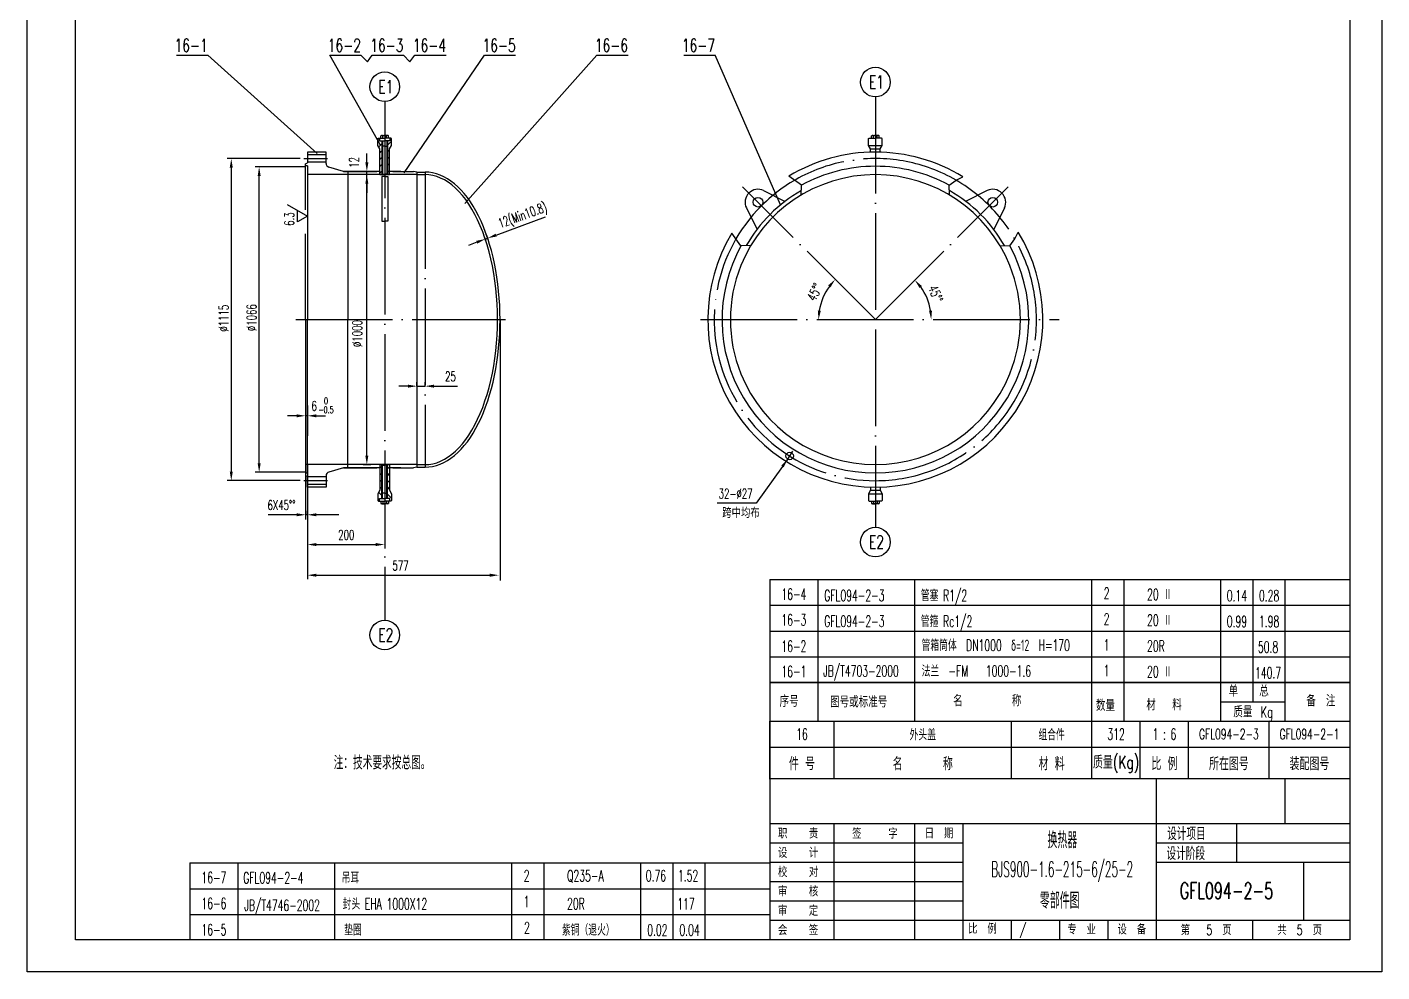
# Model space of a CAD drawing. Extents: x -242 to 1965, y 40 to 1388.
# Drawn here: x -241.7 to 178.8, y 43.2 to 336.5 of the extents above; entities that cross this region are included whole.
import ezdxf
from ezdxf.enums import TextEntityAlignment as Align

# ---------------------------------------------------------------- set-up
doc = ezdxf.new("R2010")
doc.units = 0
doc.header["$MEASUREMENT"] = 0
doc.linetypes.add('DASHDOT-M', pattern=[36, 30, -3, 0, -3])
doc.layers.get('0').update_dxf_attribs({"linetype": 'CONTINUOUS'})
for name, color, linetype in [('CDR_DWG1', 4, 'CONTINUOUS'), ('CDR_DWG2', 2, 'CONTINUOUS'), ('CDR_DWG3', 1, 'DASHDOT-M')]:
    doc.layers.add(name, color=color, linetype=linetype)
doc.styles.add('HZ', font='romans', dxfattribs={"width": 0.7, "bigfont": 'hz'})

# ---------------------------------------------------------------- blocks, each defined once
blk = doc.blocks.new('*X13')
for p, q in [((15.53, 49.48), (16.04, 49.98)), ((15.79, 47.61), (16.92, 48.74)), ((16.16, 45.86), (16.92, 46.62)), ((18.35, 48.05), (19.73, 49.43)), ((18.35, 45.93), (19.1, 46.68)), ((16.16, 43.74), (16.92, 44.5)), ((16.16, 41.62), (16.92, 42.38)), ((18.35, 43.8), (19.1, 44.56)), ((18.35, 41.68), (19.1, 42.44)), ((16.16, 39.5), (16.92, 40.26)), ((18.35, 39.56), (19.1, 40.32))]:
    blk.add_line(p, q)

msp = doc.modelspace()

# ---------------------------------------------------------------- linework, layer by layer
for p, q in [((-241.74, 43.17), (-241.74, 637.17)), ((178.76, 637.17), (178.76, 43.17)), ((-195.38, 327.7), (-185.68, 327.7)), ((-151.74, 297.25), (-185.68, 327.7)), ((-147.83, 327.7), (-138.13, 327.7)), ((-132.03, 299.85), (-147.83, 327.7)), ((-138.13, 327.7), (-136.11, 325.69)), ((-136.11, 325.69), (-134.63, 327.7)), ((-134.63, 327.7), (-124.92, 327.7)), ((-124.92, 327.7), (-122.9, 325.69)), ((-124.71, 291.24), (-99.81, 327.7)), ((-122.9, 325.69), (-121.42, 327.7)), ((-121.42, 327.7), (-111.72, 327.7)), ((-105.92, 281.72), (-64.93, 327.7)), ((-99.81, 327.7), (-90.11, 327.7)), ((-64.93, 327.7), (-55.23, 327.7)), ((-37.93, 327.7), (-28.23, 327.7)), ((-7.86, 281.26), (-28.23, 327.7)), ((-156.99, 295.64), (-179.62, 295.64)), ((-136.29, 294.45), (-136.29, 297.25)), ((-178.37, 292.84), (-178.37, 198.47)), ((-155.32, 293.05), (-170.97, 293.05)), ((-169.72, 201.05), (-169.72, 290.25)), ((-136.29, 203.45), (-136.29, 291.65)), ((-136.29, 287.85), (-136.29, 285.05)), ((-160.97, 281.42), (-154.72, 277.81)), ((-157.84, 276.01), (-157.84, 279.61)), ((-154.72, 277.81), (-157.84, 276.01)), ((-96.15, 271.89), (-80.86, 277.54)), ((-102.16, 269.68), (-104.79, 268.71)), ((-99.26, 269.92), (-99.96, 271.82)), ((-99.53, 270.65), (-98.78, 270.92)), ((-98.51, 270.2), (-99.21, 272.1)), ((-94.94, 245.65), (-94.94, 164.7)), ((-123.54, 225), (-126.34, 225)), ((-120.74, 225), (-120.74, 226.25)), ((-120.74, 225), (-118.24, 225)), ((-118.24, 225), (-118.24, 226.25)), ((-115.44, 225), (-108.14, 225)), ((-154.72, 219.04), (-154.72, 209.54)), ((-158.12, 215.79), (-160.92, 215.79)), ((-155.32, 215.93), (-155.32, 209.54)), ((-154.72, 215.79), (-155.32, 215.79)), ((-154.72, 215.79), (-155.32, 215.79)), ((-151.92, 215.79), (-149.12, 215.79)), ((-155.32, 198.25), (-170.97, 198.25)), ((-154.72, 200.65), (-154.72, 166.94)), ((-137.41, 200.65), (-135.04, 200.65)), ((-125.72, 199.65), (-129.28, 199.65)), ((-7.3, 200.06), (-15.43, 188.63)), ((-156.99, 195.67), (-179.62, 195.67)), ((-155.32, 197.63), (-155.32, 183.65)), ((-158.12, 185.07), (-166.91, 185.07)), ((-154.72, 185.07), (-155.32, 185.07)), ((-154.72, 185.07), (-155.32, 185.07)), ((-154.72, 186.32), (-154.72, 183.82)), ((-154.72, 185.07), (-154.72, 186.32)), ((-145.02, 185.07), (-151.92, 185.07)), ((-15.43, 188.63), (-27.6, 188.63)), ((-154.72, 175.94), (-154.72, 174.58)), ((-154.72, 175.83), (-154.72, 173.95)), ((-154.72, 174.89), (-154.72, 173.25)), ((-151.92, 175.83), (-133.54, 175.83)), ((-130.74, 175.94), (-130.74, 174.58)), ((-154.72, 167.41), (-154.72, 165.06)), ((-151.92, 166.31), (-98.12, 166.31)), ((138.76, 132.98), (138.76, 164.98)), ((-11.23, 156.98), (168.76, 156.98)), ((-11.23, 148.98), (168.76, 148.98)), ((-11.23, 140.98), (168.76, 140.98)), ((168.76, 132.98), (-11.23, 132.98)), ((-11.23, 132.98), (168.76, 132.98)), ((138.76, 126.98), (138.76, 132.98)), ((128.76, 126.98), (148.76, 126.98)), ((-11.24, 120.98), (168.76, 120.98)), ((-11.24, 112.98), (168.76, 112.98)), ((-11.23, 112.98), (168.76, 112.98)), ((-11.24, 103.2), (168.76, 103.2)), ((148.75, 89.2), (148.75, 103.2)), ((-11.25, 89.2), (168.75, 89.2)), ((8.75, 53.2), (8.75, 89.2)), ((33.75, 53.2), (33.75, 89.2)), ((48.75, 53.2), (48.75, 89.2)), ((133.75, 77.2), (133.75, 89.2)), ((133.75, 77.2), (133.75, 89.2)), ((-11.25, 83.2), (48.75, 83.2)), ((108.75, 83.2), (168.75, 83.2)), ((-41.24, 52.98), (-41.24, 76.98)), ((-11.25, 77.2), (48.75, 77.2)), ((108.75, 77.2), (168.75, 77.2)), ((154.38, 77.2), (154.38, 59.2)), ((-191.23, 68.98), (-11.24, 68.98)), ((-11.25, 71.2), (48.75, 71.2)), ((-11.25, 65.2), (48.75, 65.2)), ((-191.23, 60.98), (-11.24, 60.98)), ((-11.25, 59.2), (168.75, 59.2)), ((63.75, 53.2), (63.75, 59.2)), ((78.75, 53.2), (78.75, 59.2)), ((93.75, 53.2), (93.75, 59.2)), ((138.75, 53.2), (138.75, 59.2)), ((178.76, 43.17), (-241.74, 43.17))]:
    msp.add_line(p, q)
for radius, start, end in [(17.63, 144.1102, 170.8898), (17.35, 9.2579, 35.7421)]:
    msp.add_arc((21.54, 245.65), radius, start, end)
for points in [[(-177.9, 292.84), (-178.84, 292.84), (-178.37, 295.64)], [(-136.76, 294.45), (-135.82, 294.45), (-136.29, 291.65)], [(-169.25, 290.25), (-170.18, 290.25), (-169.72, 293.05)], [(-136.76, 287.85), (-135.82, 287.85), (-136.29, 290.65)], [(-136.76, 287.85), (-135.82, 287.85), (-136.29, 290.65)], [(-102.32, 270.12), (-102, 269.24), (-99.53, 270.65)], [(-96.32, 272.33), (-95.99, 271.46), (-98.78, 270.92)], [(6.9, 256.29), (7.61, 255.68), (9.07, 258.12)], [(35.26, 255.48), (35.97, 256.09), (33.8, 257.92)], [(4.6, 248.41), (3.67, 248.48), (3.91, 245.65)], [(39.12, 248.48), (38.19, 248.4), (38.88, 245.65)], [(-123.54, 225.47), (-123.54, 224.53), (-120.74, 225)], [(-115.44, 225.47), (-115.44, 224.53), (-118.24, 225)], [(-158.12, 216.26), (-158.12, 215.32), (-155.32, 215.79)], [(-151.92, 216.26), (-151.92, 215.32), (-154.72, 215.79)], [(-151.92, 216.26), (-151.92, 215.32), (-154.72, 215.79)], [(-136.76, 203.45), (-135.82, 203.45), (-136.29, 200.65)], [(-7.68, 200.33), (-6.92, 199.79), (-5.68, 202.34)], [(-177.9, 198.47), (-178.84, 198.47), (-178.37, 195.67)], [(-169.25, 201.05), (-170.18, 201.05), (-169.72, 198.25)], [(-158.12, 185.54), (-158.12, 184.6), (-155.32, 185.07)], [(-151.92, 185.54), (-151.92, 184.6), (-154.72, 185.07)], [(-151.92, 176.3), (-151.92, 175.36), (-154.72, 175.83)], [(-133.54, 176.3), (-133.54, 175.36), (-130.74, 175.83)], [(-151.92, 166.78), (-151.92, 165.84), (-154.72, 166.31)], [(-98.12, 166.78), (-98.12, 165.84), (-95.32, 166.31)]]:
    msp.add_solid(points)
at = {"layer": 'CDR_DWG1'}
for p, q in [((-226.74, 53.17), (-226.74, 627.17)), ((168.76, 627.17), (168.76, 53.17)), ((-131.62, 302.81), (-130.74, 302.81)), ((-129.86, 302.81), (-130.74, 302.81)), ((20.66, 302.81), (21.54, 302.81)), ((22.42, 302.81), (21.54, 302.81)), ((-132.85, 301.83), (-132.68, 301.99)), ((-132.85, 299.73), (-132.85, 301.83)), ((-132.22, 298.63), (-132.85, 299.73)), ((-132.68, 301.99), (-132.35, 301.99)), ((-132.35, 301.99), (-132.35, 301.15)), ((-132.35, 301.15), (-131.59, 301.15)), ((-132.29, 301.97), (-130.74, 301.97)), ((-132.22, 290.82), (-132.22, 298.63)), ((-131.92, 301.97), (-131.92, 302.68)), ((-131.59, 301.15), (-131.46, 300.99)), ((-131.59, 301.15), (-130.75, 301.15)), ((-131.59, 301.15), (-131.59, 290.65)), ((-131.46, 300.99), (-131.46, 290.82)), ((-130.74, 299.48), (-131.46, 299.48)), ((-131.33, 301.97), (-131.33, 302.68)), ((-129.91, 301.15), (-130.75, 301.15)), ((-129.19, 301.97), (-130.74, 301.97)), ((-130.74, 299.48), (-130.04, 299.48)), ((-130.15, 301.97), (-130.15, 302.68)), ((-129.91, 301.15), (-130.04, 300.99)), ((-130.04, 300.99), (-130.04, 290.82)), ((-129.15, 301.15), (-129.91, 301.15)), ((-129.91, 301.15), (-129.91, 290.65)), ((-129.56, 301.97), (-129.56, 302.68)), ((-129.28, 298.63), (-128.65, 299.73)), ((-129.28, 292.75), (-129.28, 298.63)), ((-129.15, 301.99), (-129.15, 301.15)), ((-128.82, 301.99), (-129.15, 301.99)), ((-128.65, 301.83), (-128.82, 301.99)), ((-128.65, 299.73), (-128.65, 301.83)), ((19.43, 301.83), (19.6, 301.99)), ((19.43, 299.73), (19.43, 301.83)), ((19.43, 299.73), (23.63, 299.73)), ((20.06, 298.63), (19.43, 299.73)), ((19.6, 301.99), (19.93, 301.99)), ((19.98, 301.97), (21.54, 301.97)), ((20.06, 298.63), (23, 298.63)), ((20.06, 297.63), (20.06, 298.63)), ((20.36, 301.97), (20.36, 302.68)), ((20.95, 301.97), (20.95, 302.68)), ((23.09, 301.97), (21.54, 301.97)), ((22.13, 301.97), (22.13, 302.68)), ((22.71, 301.97), (22.71, 302.68)), ((23, 298.63), (23.63, 299.73)), ((23, 297.63), (23, 298.63)), ((23.46, 301.99), (23.12, 301.99)), ((23.63, 301.83), (23.46, 301.99)), ((23.63, 299.73), (23.63, 301.83)), ((-148.94, 297.68), (-154.72, 297.68)), ((-154.72, 297.68), (-154.72, 294.34)), ((-148.94, 296.79), (-154.72, 296.79)), ((-148.94, 294.49), (-154.72, 294.49)), ((-148.94, 294.15), (-148.94, 297.68)), ((-155.32, 293.99), (-154.72, 294.34)), ((-155.32, 279.77), (-155.32, 293.99)), ((-154.72, 293.36), (-155.32, 293.36)), ((-154.72, 293.36), (-154.72, 245.65)), ((-120.74, 290.65), (-154.72, 290.65)), ((-143.51, 291.65), (-148.06, 292.99)), ((-143.53, 291.65), (-133.24, 291.65)), ((-132.22, 291.65), (-143.51, 291.65)), ((-142.24, 291.65), (-142.24, 245.65)), ((-132.05, 290.65), (-132.22, 290.82)), ((-132.21, 290.67), (-129.28, 290.67)), ((-131.59, 290.65), (-132.05, 290.65)), ((-131.46, 290.82), (-131.59, 290.65)), ((-131.46, 290.82), (-130.75, 290.82)), ((-130.04, 290.82), (-130.75, 290.82)), ((-130.04, 290.82), (-129.91, 290.65)), ((-129.91, 290.65), (-129.45, 290.65)), ((-129.45, 290.65), (-129.28, 290.82)), ((-129.28, 290.82), (-129.28, 292.75)), ((-125.72, 291.65), (-129.28, 291.65)), ((-128.24, 291.65), (-121.81, 291.65)), ((-120.74, 291.45), (-121.81, 291.65)), ((-120.74, 291.45), (-120.74, 245.65)), ((-120.74, 291.45), (-118.24, 291.45)), ((-120.74, 290.65), (-118.24, 290.65)), ((-1.37, 287.38), (-5.27, 290.21)), ((-131.67, 290.06), (-131.67, 276.18)), ((-130.74, 290.06), (-131.67, 290.06)), ((-130.74, 290.06), (-129.81, 290.06)), ((-129.81, 290.06), (-129.81, 276.18)), ((-1.48, 284.32), (-1.37, 287.38)), ((44.45, 287.38), (46.58, 288.93)), ((44.56, 284.32), (44.45, 287.38)), ((46.58, 288.93), (48.73, 289.97)), ((-13.15, 285.69), (-6.41, 282.37)), ((56.22, 285.69), (49.48, 282.37)), ((55.66, 279.77), (58.12, 282.23)), ((-18.5, 280.34), (-15.18, 273.6)), ((61.58, 280.34), (58.26, 273.6)), ((-131.67, 276.18), (-130.74, 276.18)), ((-129.81, 276.18), (-130.74, 276.18)), ((-155.32, 245.65), (-155.32, 272.32)), ((-20.19, 268.56), (-23.02, 272.46)), ((63.26, 268.56), (64.81, 270.7)), ((64.81, 270.7), (65.86, 272.85)), ((-17.13, 268.67), (-20.19, 268.56)), ((60.2, 268.67), (63.26, 268.56)), ((-155.32, 245.65), (-155.32, 197.31)), ((-154.72, 197.94), (-154.72, 245.65)), ((-142.22, 199.85), (-142.22, 245.65)), ((-120.74, 245.65), (-120.74, 199.85)), ((-154.72, 197.94), (-155.32, 197.94)), ((-120.74, 200.65), (-155.26, 200.65)), ((-143.51, 199.65), (-148.06, 198.31)), ((-143.53, 199.65), (-133.24, 199.65)), ((-132.22, 199.65), (-143.51, 199.65)), ((-132.05, 200.65), (-132.22, 200.48)), ((-132.22, 200.48), (-132.22, 192.67)), ((-132.21, 200.63), (-129.28, 200.63)), ((-131.59, 200.65), (-132.05, 200.65)), ((-131.59, 190.15), (-131.59, 200.65)), ((-131.46, 200.48), (-131.59, 200.65)), ((-131.46, 190.32), (-131.46, 200.48)), ((-131.46, 200.48), (-130.75, 200.48)), ((-130.04, 200.48), (-130.75, 200.48)), ((-130.04, 200.48), (-129.91, 200.65)), ((-130.04, 190.32), (-130.04, 200.48)), ((-129.91, 190.15), (-129.91, 200.65)), ((-129.91, 200.65), (-129.45, 200.65)), ((-129.45, 200.65), (-129.28, 200.48)), ((-129.28, 200.48), (-129.28, 198.56)), ((-129.28, 198.56), (-129.28, 192.67)), ((-128.24, 199.65), (-121.81, 199.65)), ((-120.74, 199.85), (-121.81, 199.65)), ((-120.74, 200.65), (-118.24, 200.65)), ((-120.74, 199.85), (-118.24, 199.85)), ((-155.32, 197.31), (-154.72, 196.96)), ((-154.72, 193.63), (-154.72, 196.96)), ((-148.94, 196.82), (-154.72, 196.82)), ((-148.94, 194.52), (-154.72, 194.52)), ((-148.94, 193.63), (-154.72, 193.63)), ((-148.94, 197.16), (-148.94, 193.63)), ((20.06, 193.67), (20.06, 192.67)), ((23, 193.67), (23, 192.67)), ((-132.22, 192.67), (-132.85, 191.58)), ((-132.85, 191.58), (-132.85, 189.48)), ((-132.85, 189.48), (-132.68, 189.31)), ((-132.68, 189.31), (-132.35, 189.31)), ((-132.35, 190.15), (-131.59, 190.15)), ((-132.35, 189.31), (-132.35, 190.15)), ((-132.29, 189.34), (-130.74, 189.34)), ((-131.92, 189.34), (-131.92, 188.62)), ((-131.59, 190.15), (-131.46, 190.32)), ((-131.59, 190.16), (-130.75, 190.16)), ((-130.74, 191.82), (-131.46, 191.82)), ((-131.33, 189.34), (-131.33, 188.62)), ((-129.91, 190.16), (-130.75, 190.16)), ((-130.74, 191.82), (-130.04, 191.82)), ((-129.19, 189.34), (-130.74, 189.34)), ((-130.15, 189.34), (-130.15, 188.62)), ((-129.91, 190.15), (-130.04, 190.32)), ((-129.15, 190.15), (-129.91, 190.15)), ((-129.56, 189.34), (-129.56, 188.62)), ((-129.28, 192.67), (-128.65, 191.58)), ((-129.15, 189.31), (-129.15, 190.15)), ((-128.82, 189.31), (-129.15, 189.31)), ((-128.65, 189.48), (-128.82, 189.31)), ((-128.65, 191.58), (-128.65, 189.48)), ((20.06, 192.67), (19.43, 191.58)), ((19.43, 191.58), (23.63, 191.58)), ((19.43, 191.58), (19.43, 189.48)), ((19.43, 189.48), (19.6, 189.31)), ((19.6, 189.31), (19.93, 189.31)), ((19.98, 189.34), (21.54, 189.34)), ((20.06, 192.67), (23, 192.67)), ((20.36, 189.34), (20.36, 188.62)), ((20.95, 189.34), (20.95, 188.62)), ((23.09, 189.34), (21.54, 189.34)), ((22.13, 189.34), (22.13, 188.62)), ((22.71, 189.34), (22.71, 188.62)), ((23, 192.67), (23.63, 191.58)), ((23.46, 189.31), (23.12, 189.31)), ((23.63, 189.48), (23.46, 189.31)), ((23.63, 191.58), (23.63, 189.48)), ((-131.62, 188.5), (-130.74, 188.5)), ((-129.86, 188.5), (-130.74, 188.5)), ((20.66, 188.5), (21.54, 188.5)), ((22.42, 188.5), (21.54, 188.5)), ((-11.23, 164.98), (-11.23, 102.98)), ((-11.23, 164.98), (168.76, 164.98)), ((3.77, 132.98), (3.77, 164.98)), ((33.76, 132.98), (33.76, 164.98)), ((88.76, 132.98), (88.76, 164.98)), ((98.76, 132.98), (98.76, 164.98)), ((128.76, 132.98), (128.76, 164.98)), ((148.76, 132.98), (148.76, 164.98)), ((3.77, 120.98), (3.77, 132.98)), ((33.76, 120.98), (33.76, 132.98)), ((88.76, 120.98), (88.76, 132.98)), ((98.76, 120.98), (98.76, 132.98)), ((128.76, 120.98), (128.76, 132.98)), ((148.76, 120.98), (148.76, 132.98)), ((-11.24, 102.98), (-11.24, 120.98)), ((8.76, 102.98), (8.76, 120.98)), ((63.76, 102.98), (63.76, 120.98)), ((88.76, 102.98), (88.76, 120.98)), ((103.76, 102.98), (103.76, 120.98)), ((118.76, 102.98), (118.76, 120.98)), ((143.76, 102.98), (143.76, 120.98)), ((-11.24, 103.2), (168.76, 103.2)), ((-11.24, 103.2), (-11.24, 53.17)), ((108.75, 53.2), (108.75, 103.2)), ((108.75, 53.2), (108.75, 103.2)), ((-191.23, 76.98), (-11.24, 76.98)), ((-191.23, 76.98), (-191.23, 52.98)), ((-176.23, 52.98), (-176.23, 76.98)), ((-146.24, 52.98), (-146.24, 76.98)), ((-91.24, 52.98), (-91.24, 76.98)), ((-81.24, 52.98), (-81.24, 76.98)), ((-51.24, 52.98), (-51.24, 76.98)), ((-31.24, 52.98), (-31.24, 76.98)), ((168.76, 53.17), (-226.74, 53.17))]:
    msp.add_line(p, q, dxfattribs=at)
at = {"layer": 'CDR_DWG1', "flags": 128}
for points in [[(-118.24, 199.85), (-117.06, 199.91), (-115.88, 200.08), (-114.71, 200.37), (-113.56, 200.77), (-112.42, 201.29), (-111.29, 201.91), (-110.2, 202.63), (-109.12, 203.46), (-108.07, 204.39), (-107.05, 205.42), (-106.06, 206.54), (-105.1, 207.76), (-104.17, 209.06), (-103.28, 210.45), (-102.43, 211.92), (-101.62, 213.47), (-100.84, 215.1), (-100.11, 216.8), (-99.42, 218.57), (-98.77, 220.4), (-98.18, 222.29), (-97.63, 224.23), (-97.12, 226.23), (-96.67, 228.27), (-96.27, 230.35), (-95.92, 232.47), (-95.62, 234.62), (-95.38, 236.79), (-95.19, 238.99), (-95.05, 241.2), (-94.97, 243.42), (-94.94, 245.65), (-94.97, 247.88), (-95.05, 250.1), (-95.19, 252.31), (-95.38, 254.51), (-95.62, 256.69), (-95.92, 258.83), (-96.27, 260.95), (-96.67, 263.03), (-97.12, 265.08), (-97.63, 267.07), (-98.18, 269.02), (-98.77, 270.91), (-99.42, 272.74), (-100.11, 274.5), (-100.84, 276.2), (-101.62, 277.83), (-102.43, 279.38), (-103.28, 280.85), (-104.17, 282.24), (-105.1, 283.55), (-106.06, 284.76), (-107.05, 285.88), (-108.07, 286.91), (-109.12, 287.84), (-110.2, 288.67), (-111.29, 289.4), (-112.42, 290.02), (-113.56, 290.53), (-114.71, 290.93), (-115.88, 291.22), (-117.06, 291.39), (-118.24, 291.45)], [(-118.24, 200.65), (-117.02, 200.72), (-115.81, 200.92), (-114.6, 201.24), (-113.4, 201.7), (-112.22, 202.29), (-111.06, 203.01), (-109.91, 203.85), (-108.79, 204.81), (-107.7, 205.89), (-106.64, 207.09), (-105.61, 208.41), (-104.62, 209.83), (-103.67, 211.35), (-102.77, 212.98), (-101.91, 214.71), (-101.09, 216.52), (-100.33, 218.42), (-99.62, 220.4), (-98.96, 222.45), (-98.36, 224.57), (-97.82, 226.76), (-97.34, 229), (-96.92, 231.28), (-96.56, 233.61), (-96.27, 235.98), (-96.04, 238.37), (-95.87, 240.79), (-95.77, 243.22), (-95.74, 245.65), (-95.77, 248.09), (-95.87, 250.52), (-96.04, 252.93), (-96.27, 255.33), (-96.56, 257.69), (-96.92, 260.02), (-97.34, 262.31), (-97.82, 264.55), (-98.36, 266.73), (-98.96, 268.85), (-99.62, 270.91), (-100.33, 272.88), (-101.09, 274.78), (-101.91, 276.6), (-102.77, 278.32), (-103.67, 279.95), (-104.62, 281.48), (-105.61, 282.9), (-106.64, 284.21), (-107.7, 285.41), (-108.79, 286.49), (-109.91, 287.46), (-111.06, 288.3), (-112.22, 289.01), (-113.4, 289.6), (-114.6, 290.06), (-115.81, 290.39), (-117.02, 290.59), (-118.24, 290.65)]]:
    msp.add_lwpolyline(points, dxfattribs=at)
at = {"layer": 'CDR_DWG1'}
for centre, radius in [((-14.91, 282.1), 1.5), ((57.99, 282.1), 1.5), ((-5.06, 203.32), 1.15)]:
    msp.add_circle(centre, radius, dxfattribs=at)
for centre, radius, start, end in [((-131.62, 302.4), 0.406, 43.6028, 136.3972), ((-130.74, 301.37), 1.44, 65.8105, 114.1895), ((-129.86, 302.4), 0.406, 43.6028, 136.3972), ((20.66, 302.4), 0.406, 43.6028, 136.3972), ((21.54, 301.37), 1.44, 65.8105, 114.1895), ((22.42, 302.4), 0.406, 43.6028, 136.3972), ((21.54, 245.65), 52, 90, 121.0367), ((21.54, 245.65), 52, 58.4678, 90), ((-147.74, 294.15), 1.2, 180.0001, 254.6446), ((21.54, 245.65), 45, 21.9081, 158.0919), ((21.54, 245.65), 47.6, 90, 118.7678), ((21.54, 245.65), 47.6, 61.2322, 90), ((-14.91, 282.1), 4, 63.7782, 206.2218), ((57.99, 282.1), 4, 333.7782, 116.2218), ((21.54, 245.65), 46.2, 119.8109, 150.1891), ((21.54, 245.65), 46.2, 29.8109, 60.1891), ((21.54, 245.65), 52, 148.9633, 270), ((21.54, 245.65), 52, 270, 31.5322), ((21.54, 245.65), 47.6, 151.2322, 270), ((21.54, 245.65), 47.6, 270, 28.7678), ((21.54, 245.65), 45, 158.0919, 201.9081), ((21.54, 245.65), 45, 338.0919, 21.9081), ((21.54, 245.65), 45, 201.9081, 338.0919), ((-147.74, 197.16), 1.2, 105.3554, 179.9999), ((-131.62, 188.9), 0.406, 223.6028, 316.3972), ((-130.74, 189.93), 1.44, 245.8105, 294.1895), ((-129.86, 188.9), 0.406, 223.6028, 316.3972), ((20.66, 188.9), 0.406, 223.6028, 316.3972), ((21.54, 189.93), 1.44, 245.8105, 294.1895), ((22.42, 188.9), 0.406, 223.6028, 316.3972)]:
    msp.add_arc(centre, radius, start, end, dxfattribs=at)
at = {"layer": 'CDR_DWG2'}
for centre in [(21.54, 319.38), (-130.74, 317.96), (21.54, 176.6), (-130.74, 147.75)]:
    msp.add_circle(centre, 4.6, dxfattribs=at)
at = {"layer": 'CDR_DWG3', "linetype": 'DASHDOT-M'}
for p, q in [((-130.74, 313.36), (-130.74, 152.35)), ((21.54, 314.78), (21.54, 181.21)), ((-155.81, 295.64), (-148.49, 295.64)), ((-118.24, 291.45), (-118.24, 199.85)), ((21.54, 245.65), (-19.68, 286.87)), ((21.54, 245.65), (62.76, 286.87)), ((-158.33, 245.65), (-93.27, 245.65)), ((-32.69, 245.65), (78.6, 245.65)), ((-4.14, 204.79), (-5.99, 201.85)), ((-155.81, 195.67), (-148.49, 195.67))]:
    msp.add_line(p, q, dxfattribs=at)
for start, end in [(59.9402, 135), (270, 59.9402), (135, 270)]:
    msp.add_arc((21.54, 245.65), 50, start, end, dxfattribs=at)

# ---------------------------------------------------------------- block references
msp.add_blockref('*X13', (-148.38, 251.67))
at = {"xscale": -1, "rotation": 180}
msp.add_blockref('*X13', (-148.38, 239.63), dxfattribs=at)

# ---------------------------------------------------------------- texts
at = {"style": 'HZ', "width": 0.65}
for s, rotation, p in [('12', 90, (-138.76, 292.78)), ('12(Min10.8)', 20, (-94.9, 273.99)), ('6.3', 90, (-158.88, 274.78)), ('45%%d%%d', 64.0858, (2.95, 251.17)), ('45%%d%%d', 291.6853, (37.88, 255.56)), ('%%c1115', 90, (-179.23, 241.91)), ('%%c1066', 90, (-170.57, 242.08)), ('%%c1000', 90, (-137.79, 237.14))]:
    msp.add_text(s, height=3, rotation=rotation, dxfattribs=at).set_placement(p)
at = {"style": 'HZ'}
for s, height, width, p in [('25', 3, 0.65, (-112.02, 226.5)), ('6', 3, 0.65, (-153.49, 217.36)), ('-0.5', 2.084, 0.7, (-151.35, 216.62)), ('0', 2.08, 0.7, (-149.61, 219.36)), ('6X45%%d%%d', 3, 0.65, (-167.14, 186.57)), ('32-%%c27', 3, 0.65, (-27.1, 190.13)), ('跨中均布', 3.2, 0.7, (-26, 184.1)), ('200', 3, 0.65, (-145.17, 177.33)), ('577', 3, 0.65, (-128.36, 167.81)), ('16-4', 3.5, 0.6, (-7.63, 158.68)), ('GFL094-2-3', 3.5, 0.6, (5.66, 158.26)), ('管塞 R1/2', 3.5, 0.6, (35.66, 158.26)), ('20 Ⅱ', 3.5, 0.6, (105.87, 158.59)), ('16-3', 3.5, 0.6, (-7.63, 150.68)), ('GFL094-2-3', 3.5, 0.6, (5.66, 150.26)), ('管箍 Rc1/2', 3.5, 0.6, (35.66, 150.26)), ('20 Ⅱ', 3.5, 0.6, (105.87, 150.59)), ('16-2', 3.5, 0.6, (-7.63, 142.51)), ('管箱筒体  DN1000  δ=12  H=170 ', 3.5, 0.6, (35.9, 142.82)), ('20R', 3.5, 0.6, (105.87, 142.59)), ('JB/T4703-2000', 3.5, 0.6, (5.33, 134.82)), ('16-1', 3.5, 0.6, (-7.63, 134.68)), ('法兰  -FM   1000-1.6', 3.5, 0.6, (35.9, 134.82)), ('20 Ⅱ', 3.5, 0.6, (105.87, 134.59)), ('单', 3.5, 0.65, (131.16, 128.63)), ('总', 3.5, 0.65, (140.69, 128.63)), ('序号', 3.5, 0.65, (-8.18, 125.44)), ('图号或标准号', 3.5, 0.65, (7.49, 125.25)), ('名         称', 3.5, 0.65, (45.68, 125.62)), ('数量', 3.5, 0.65, (89.99, 124.17)), ('材   料', 3.5, 0.65, (105.64, 124.38)), ('备  注', 3.5, 0.65, (155.3, 125.59)), ('质量', 3.5, 0.65, (132.65, 122.15)), ('Kg', 3.5, 0.65, (141.08, 122.1)), ('注：技术要求按总图。', 4.2, 0.65, (-146.59, 106.02)), ('设计项目', 4, 0.65, (112.1, 84.06)), ('职    责', 3.2, 0.7, (-8.69, 84.58)), ('签     字', 3.2, 0.7, (14.33, 84.53)), ('日  期', 3.2, 0.7, (36.87, 84.62)), ('设    计', 3.2, 0.7, (-8.69, 78.58)), ('设计阶段', 4, 0.65, (111.89, 77.91)), ('校    对', 3.2, 0.7, (-8.69, 72.58)), ('16-7', 3.5, 0.6, (-187.63, 70.69)), ('GFL094-2-4', 3.5, 0.6, (-174.67, 70.63)), ('吊耳', 3.5, 0.6, (-144.1, 70.63)), ('Q235-A', 3.5, 0.6, (-74.13, 71.25)), ('审    核', 3.2, 0.7, (-8.69, 66.58)), ('GFL094-2-5', 5, 0.65, (116.04, 65.87)), ('16-6', 3.5, 0.6, (-187.63, 62.69)), ('JB/T4746-2002', 3.5, 0.6, (-174.34, 62.08)), ('封头 EHA 1000X12', 3.5, 0.6, (-143.82, 62.52)), ('20R', 3.5, 0.6, (-74.13, 62.59)), ('117', 3.5, 0.6, (-39.93, 62.52)), ('审    定', 3.2, 0.7, (-8.69, 60.58)), ('16-5', 3.5, 0.6, (-187.63, 54.51)), ('垫圈', 3.5, 0.6, (-143.33, 54.43)), ('会    签', 3.2, 0.7, (-8.69, 54.58)), ('比  例', 3.2, 0.7, (50.34, 55)), ('/', 3.2, 0.7, (66.3, 54.82)), ('专  业', 3.2, 0.7, (81.12, 54.8)), ('设  备', 3.2, 0.7, (96.7, 54.79)), ('第   5  页', 3.2, 0.7, (116.29, 54.59)), ('共  5  页', 3.2, 0.7, (146.29, 54.59))]:
    msp.add_text(s, height=height, dxfattribs=dict(at, width=width)).set_placement(p)
for s, height, width, p in [('2', 3.5, 0.6, (93.31, 160.7)), ('0.14', 3.5, 0.6, (133.76, 159.96)), ('0.28', 3.5, 0.6, (143.76, 159.96)), ('2', 3.5, 0.6, (93.31, 152.7)), ('0.99', 3.5, 0.6, (133.76, 151.96)), ('1.98', 3.5, 0.6, (143.76, 151.96)), ('1', 3.5, 0.6, (93.31, 144.7)), ('50.8', 3.5, 0.6, (143.43, 144)), ('1', 3.5, 0.6, (93.31, 136.7)), ('140.7', 3.5, 0.6, (143.43, 136)), ('16', 3.5, 0.6, (-1.24, 116.98)), ('外头盖', 3.5, 0.6, (36.26, 116.98)), ('组合件', 3.5, 0.6, (76.26, 116.98)), ('312', 3.5, 0.6, (96.26, 116.98)), ('1 : 6', 3.5, 0.6, (111.26, 116.98)), ('GFL094-2-3', 3.2, 0.65, (131.26, 116.98)), ('GFL094-2-1', 3.2, 0.65, (156.26, 116.98)), ('件 号', 4, 0.7, (-1.24, 107.98)), ('名      称', 4, 0.7, (36.26, 107.98)), ('材 料', 4, 0.7, (76.26, 107.98)), ('质量(Kg)', 4, 0.7, (96.26, 107.98)), ('比 例', 4, 0.7, (111.26, 107.98)), ('所在图号', 4, 0.7, (131.26, 107.98)), ('装配图号', 4, 0.7, (156.26, 107.98)), ('换热器', 5, 0.65, (79.58, 84.31)), ('BJS900-1.6-215-6/25-2', 4.75, 0.5, (79.52, 74.7)), ('2', 3.5, 0.6, (-86.69, 73.02)), ('0.76', 3.5, 0.6, (-46.57, 73.02)), ('1.52', 3.5, 0.6, (-36.57, 73.02)), ('零部件图', 5, 0.65, (78.76, 65.57)), ('1', 3.5, 0.6, (-86.69, 65.02)), ('2', 3.5, 0.6, (-86.58, 56.88)), ('0.02', 3.5, 0.6, (-46.13, 56.15)), ('0.04', 3.5, 0.6, (-36.13, 56.15))]:
    msp.add_text(s, height=height, dxfattribs=dict(at, width=width)).set_placement(p, align=Align.MIDDLE)
at = {"style": 'HZ', "width": 0.6}
msp.add_text('紫铜（退火）', height=3.5, dxfattribs=at).set_placement((-67.56, 54.43), align=Align.CENTER)
at = {"layer": 'CDR_DWG1', "style": 'HZ', "width": 0.7}
for s, p in [('16-1', (-190.83, 330.78)), ('16-2', (-143.28, 330.78)), ('16-3', (-130.08, 330.78)), ('16-4', (-116.87, 330.78)), ('16-5', (-95.26, 330.78)), ('16-6', (-60.38, 330.78)), ('16-7', (-33.38, 330.78))]:
    msp.add_text(s, height=4, dxfattribs=at).set_placement(p, align=Align.MIDDLE)
at = {"layer": 'CDR_DWG2', "style": 'HZ', "width": 0.7}
for s, p in [('E1', (-130.41, 315.97)), ('E1', (21.87, 317.4)), ('E2', (21.87, 174.62)), ('E2', (-130.41, 145.77))]:
    msp.add_text(s, height=4, dxfattribs=at).set_placement(p, align=Align.CENTER)

doc.saveas('drawing.dxf')
